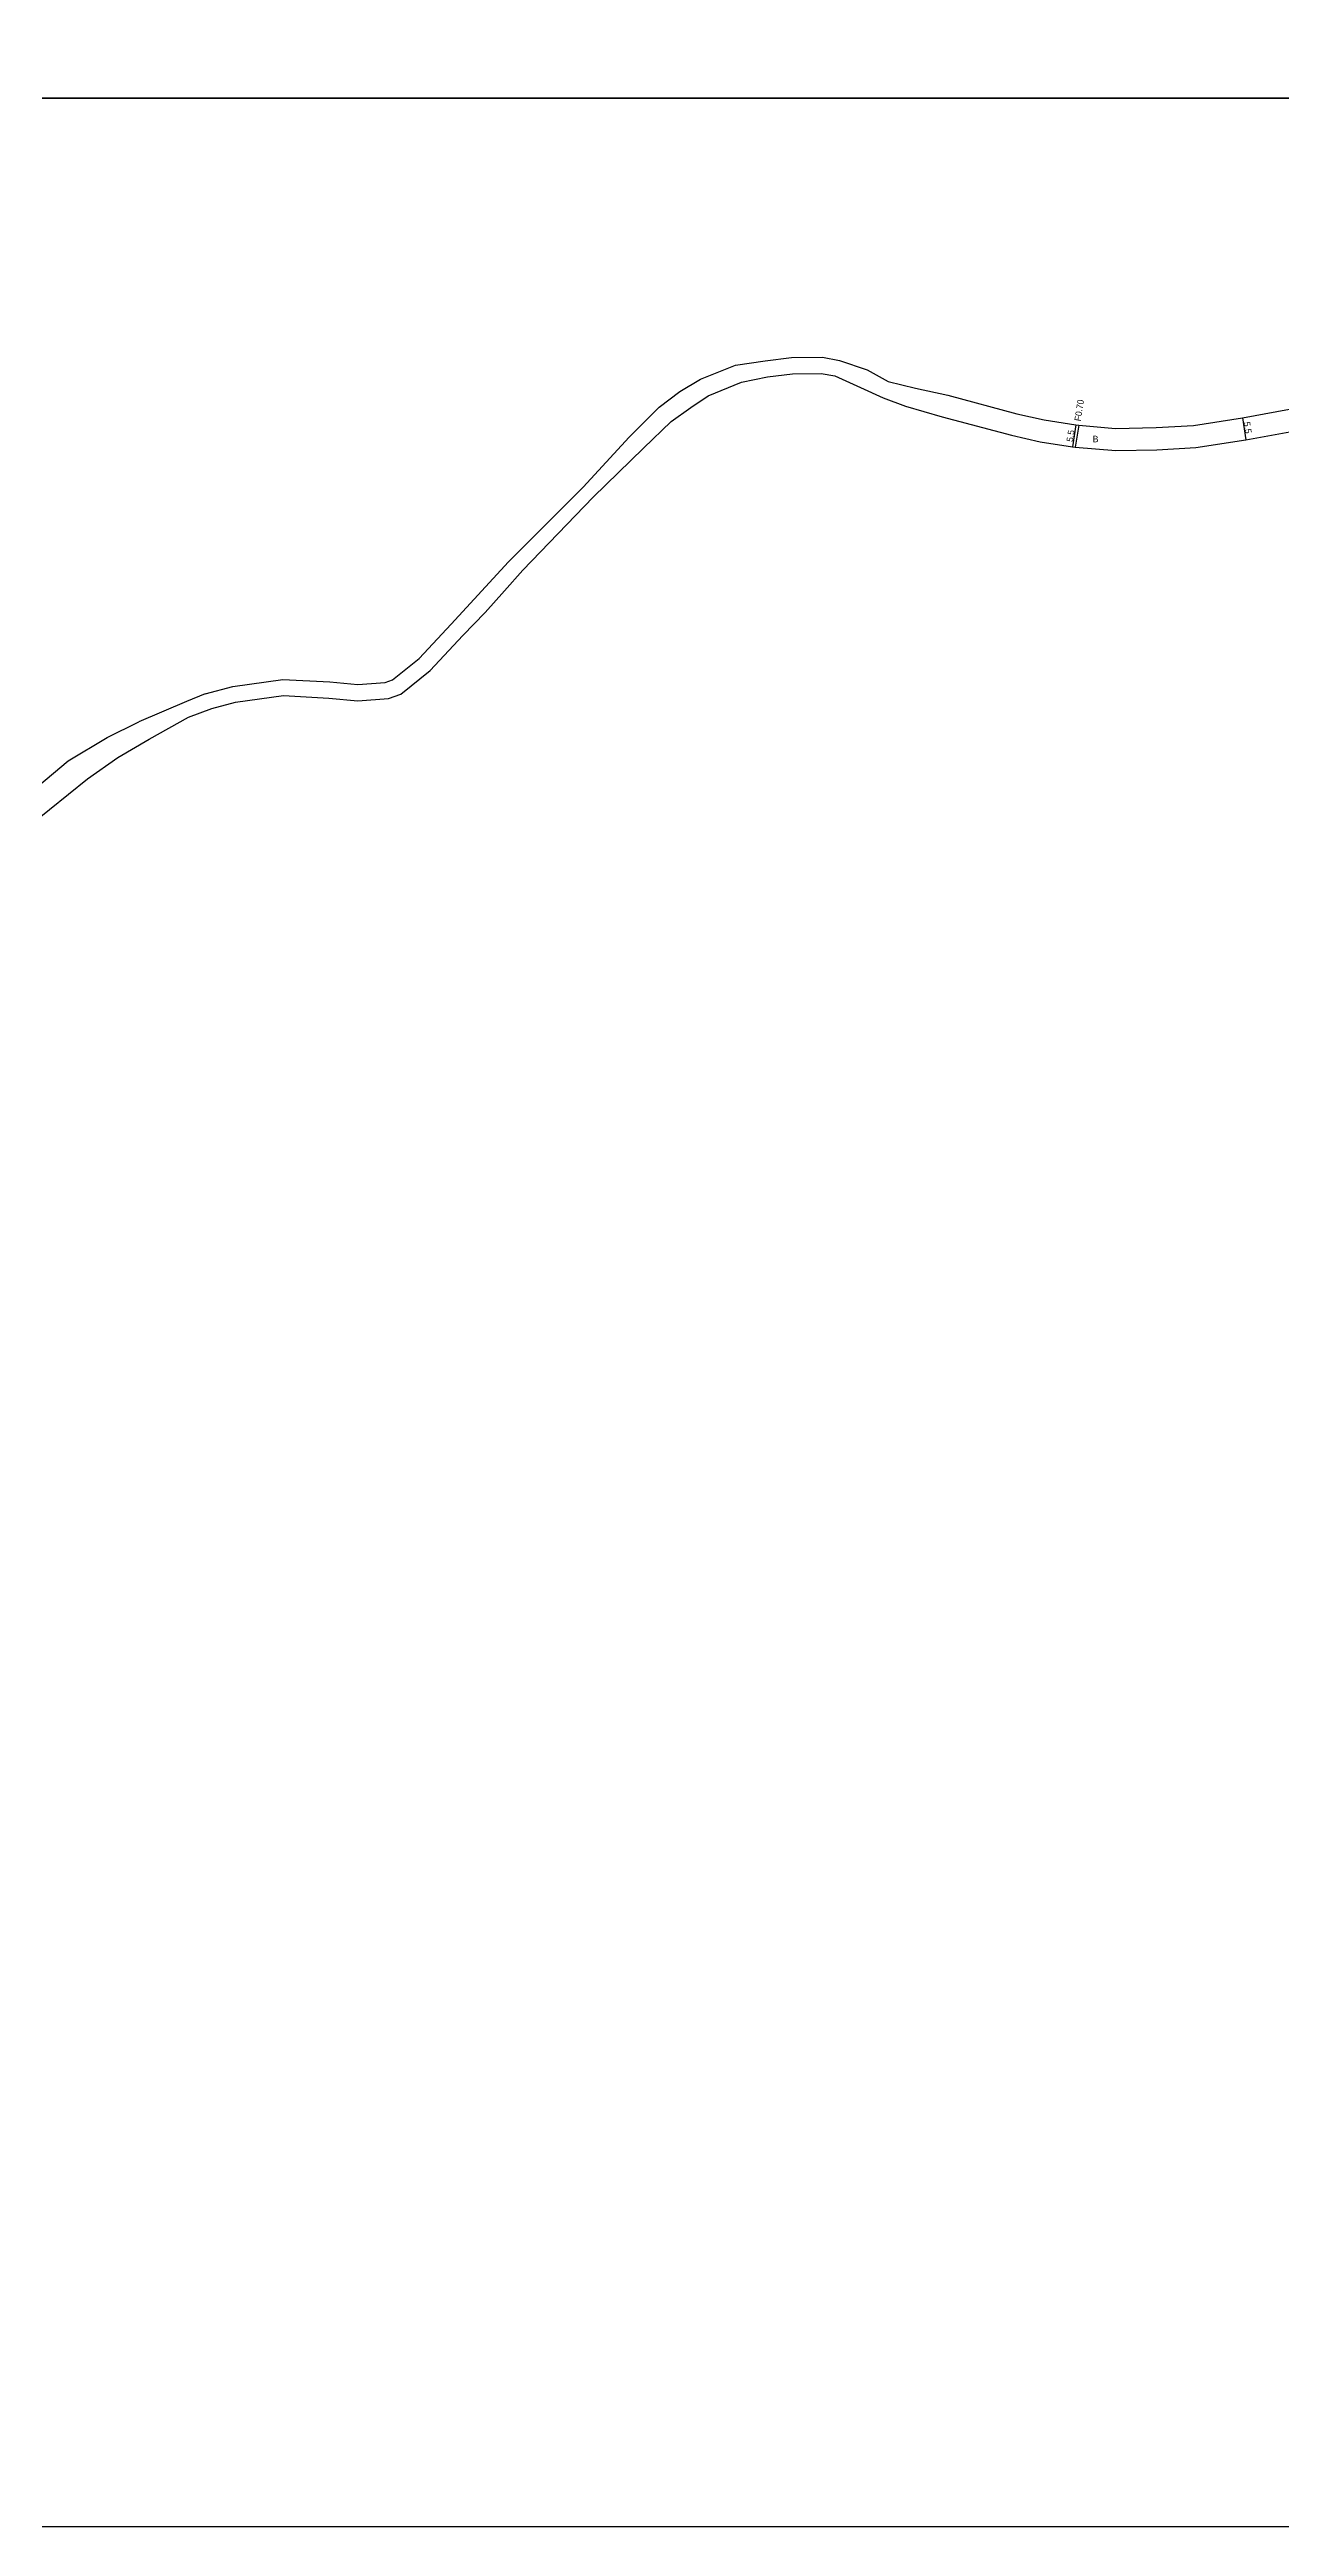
# Model space of a CAD drawing. Header units: metres. Extents: x -8000 to -4000, y -96000 to -93000.
# Drawn here: x -7078 to -6773, y -96000 to -95388 of the extents above; entities that cross this region are included whole.
import ezdxf

# ---------------------------------------------------------------- set-up
doc = ezdxf.new("R2010")
doc.units = ezdxf.units.M
doc.header["$LTSCALE"] = 2.5
for name, color, linetype in [('側溝・桝', 7, 'Continuous'), ('図郭', 7, 'Continuous'), ('幅員', 7, 'Continuous'), ('舗装', 7, 'Continuous'), ('道路', 7, 'Continuous')]:
    doc.layers.add(name, color=color, linetype=linetype)
doc.styles.get("Standard").update_dxf_attribs({"font": ''})
doc.styles.get('Standard').set_extended_font_data('@MS PGothic')

msp = doc.modelspace()

# ---------------------------------------------------------------- linework, layer by layer
at = {"layer": '側溝・桝'}
for points in [[(-6824.26, -95480.74), (-6825.11, -95486.17)], [(-6823.56, -95480.8), (-6824.41, -95486.23)]]:
    msp.add_lwpolyline(points, dxfattribs=at)
at = {"layer": '図郭'}
for points in [[(-7200, -95400), (-6400, -95400), (-6400, -94800), (-7200, -94800)], [(-7200, -96000), (-6400, -96000), (-6400, -95400), (-7200, -95400)]]:
    msp.add_lwpolyline(points, close=True, dxfattribs=at)
at = {"layer": '幅員'}
for points in [[(-6824.26, -95480.74), (-6825.11, -95486.17)], [(-6783.13, -95478.97), (-6782.27, -95484.4)]]:
    msp.add_lwpolyline(points, dxfattribs=at)
at = {"layer": '道路'}
for points in [[(-6824.26, -95480.74), (-6823.56, -95480.8), (-6814.5, -95481.61), (-6804.46, -95481.41), (-6795.24, -95480.88), (-6783.13, -95478.97), (-6766.15, -95475.88), (-6754.1, -95473.57), (-6744.28, -95470.63), (-6734.16, -95466.17), (-6725.39, -95462.58), (-6718.92, -95459.94), (-6717.63, -95459.54), (-6716.45, -95459.21), (-6715.34, -95458.95), (-6713.88, -95458.69), (-6712.93, -95458.57), (-6711.73, -95458.5), (-6710.46, -95458.51), (-6709.21, -95458.63)], [(-6934.56, -95483.78), (-6927.21, -95476.33), (-6922.07, -95472.49), (-6917.01, -95469.44), (-6908.31, -95465.97), (-6901.05, -95464.89), (-6894.52, -95464.12), (-6886.84, -95464), (-6882.62, -95464.8), (-6875.81, -95467.15), (-6870.61, -95469.99), (-6863.87, -95471.68), (-6855.88, -95473.43), (-6838.85, -95477.97), (-6832.07, -95479.51), (-6824.26, -95480.74)], [(-6931.09, -95486.47), (-6924.21, -95479.87), (-6919.34, -95476.42), (-6915.08, -95473.56), (-6906.84, -95470.15), (-6900.41, -95468.84), (-6894.26, -95468.12), (-6887.18, -95468.01), (-6883.82, -95468.64), (-6877.44, -95471.49), (-6871.85, -95474.07), (-6866.32, -95476.12), (-6857.3, -95478.74), (-6840.16, -95483.31), (-6833.11, -95484.91), (-6825.11, -95486.17)], [(-6964.4, -95514.57), (-6945.94, -95496.15), (-6934.56, -95483.78)], [(-6825.11, -95486.17), (-6824.41, -95486.23), (-6814.4, -95487.11), (-6804.25, -95486.91), (-6794.65, -95486.36), (-6782.27, -95484.4), (-6765.11, -95481.29)], [(-6960.86, -95516.6), (-6943.46, -95498.62), (-6931.09, -95486.47)], [(-6978.57, -95530.02), (-6964.4, -95514.57)], [(-6960.86, -95516.6), (-6965.38, -95521.74), (-6970.17, -95527.13)], [(-7039.35, -95547.21), (-7032.53, -95545.34), (-7020.15, -95543.63), (-7008.52, -95544.25), (-7001.58, -95544.9), (-6994.86, -95544.4), (-6993.02, -95543.72), (-6986.48, -95538.45), (-6978.57, -95530.02)], [(-7037.67, -95550.8), (-7031.83, -95549.29), (-7019.98, -95547.64), (-7008.82, -95548.24), (-7001.62, -95548.92), (-6994.01, -95548.34), (-6991.02, -95547.26), (-6983.75, -95541.39), (-6975.65, -95532.76)], [(-6975.65, -95532.76), (-6970.17, -95527.13)], [(-7039.35, -95547.21), (-7043.93, -95549.08), (-7055.67, -95554.1)], [(-7053.16, -95558.42), (-7043.44, -95552.98), (-7037.67, -95550.8)], [(-7088, -95576.26), (-7082.48, -95571.6), (-7073.18, -95563.74), (-7063.53, -95557.97), (-7055.67, -95554.1)], [(-7083.89, -95580.74), (-7082.48, -95579.6), (-7068.41, -95568.23), (-7060.88, -95562.9), (-7053.16, -95558.42)]]:
    msp.add_lwpolyline(points, dxfattribs=at)

# ---------------------------------------------------------------- texts
at = {"layer": '側溝・桝'}
msp.add_text('F0.70', height=1.6, rotation=81.09836, dxfattribs=at).set_placement((-6823.07, -95479.92))
at = {"layer": '幅員'}
for rotation, p in [(81.09833, (-6825.03, -95485.02)), (278.99477, (-6782.85, -95480.09))]:
    msp.add_text('5.5', height=1.6, rotation=rotation, dxfattribs=at).set_placement(p)
at = {"layer": '舗装'}
msp.add_text('B', height=1.6, dxfattribs=at).set_placement((-6820.09, -95485.03))

doc.saveas('drawing.dxf')
